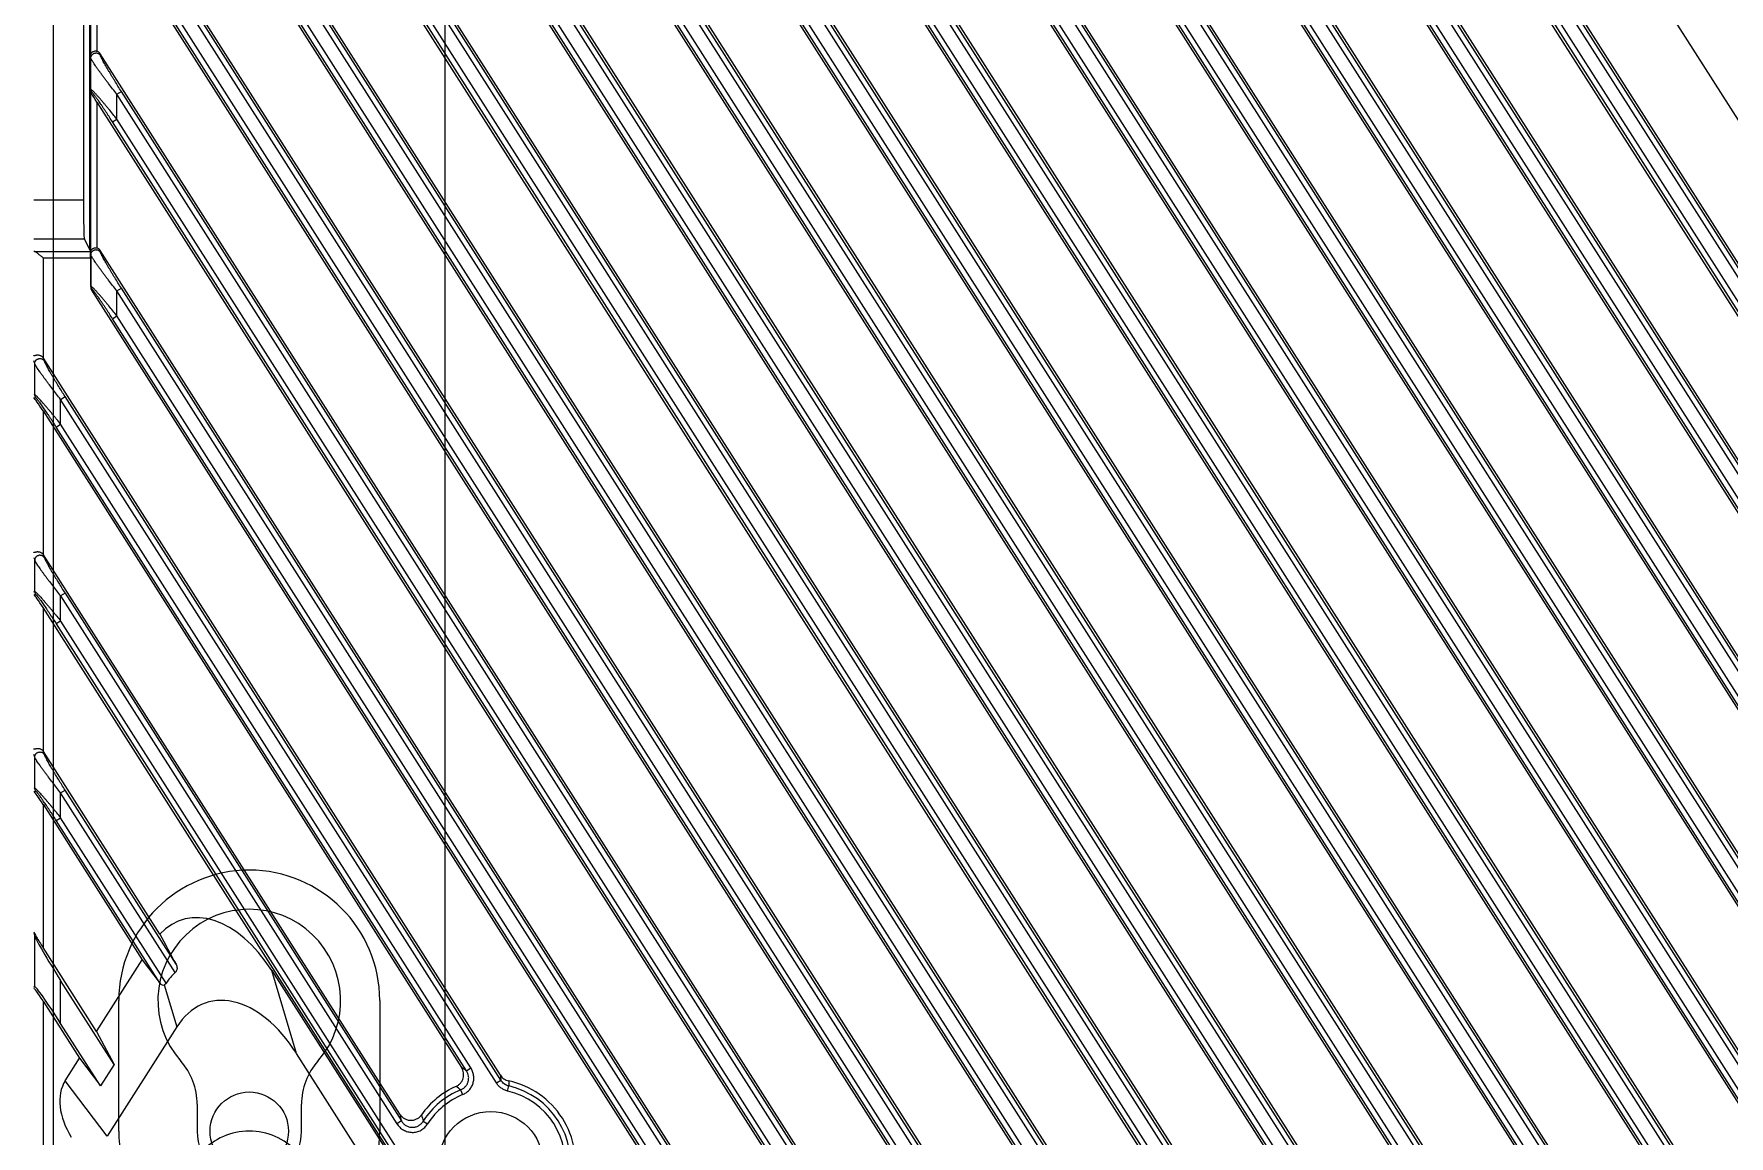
# Model space of a CAD drawing. Header units: millimetres. Extents: x 562 to 17351, y 2396 to 6995.
# Drawn here: x 14538.8 to 14668.7, y 4908.3 to 4992.8 of the extents above; entities that cross this region are included whole.
import ezdxf

# ---------------------------------------------------------------- set-up
doc = ezdxf.new("R2010")
doc.units = ezdxf.units.MM

# ---------------------------------------------------------------- blocks, each defined once
blk = doc.blocks.new('DTGCNV')
at = {"color": 7, "linetype": 'Continuous'}
for p, q in [((12719.01, 4978.83), (12910.96, 4677.53)), ((12903.91, 4677.66), (12717.35, 4970.49)), ((12902.32, 4679.06), (12718.67, 4967.34)), ((12902.66, 4679.27), (12719.01, 4967.55)), ((12717.32, 4966.45), (12901.38, 4677.53)), ((12718.33, 4965.21), (12900.77, 4678.84)), ((12718.67, 4965.42), (12901.1, 4679.06)), ((12894.31, 4677.66), (12717.35, 4955.42)), ((12892.72, 4679.06), (12718.67, 4952.26)), ((12893.06, 4679.27), (12719.01, 4952.48)), ((12717.32, 4951.38), (12891.78, 4677.53)), ((12718.67, 4950.35), (12891.5, 4679.06)), ((12718.33, 4950.13), (12891.16, 4678.84)), ((12887.42, 4673.4), (12717.35, 4940.34)), ((12886.2, 4674.96), (12719.01, 4937.4)), ((12717.32, 4936.3), (12884.81, 4673.4)), ((12885.86, 4674.75), (12718.67, 4937.19)), ((12884.3, 4674.53), (12718.33, 4935.06)), ((12884.64, 4674.75), (12718.67, 4935.27)), ((12877.81, 4673.4), (12717.35, 4925.27)), ((12876.26, 4674.75), (12718.67, 4922.11)), ((12876.59, 4674.96), (12719.01, 4922.32)), ((12717.32, 4921.23), (12875.2, 4673.4)), ((12874.7, 4674.53), (12718.33, 4919.98)), ((12875.04, 4674.75), (12718.67, 4920.19)), ((12868.21, 4673.4), (12717.35, 4910.19)), ((12866.65, 4674.75), (12718.67, 4907.04)), ((12866.99, 4674.96), (12719.01, 4907.25)), ((12865.1, 4674.53), (12718.33, 4904.91)), ((12865.43, 4674.75), (12718.67, 4905.12)), ((12721.45, 4899.66), (12865.6, 4673.4)), ((12858.6, 4673.4), (12721.7, 4888.29)), ((12857.38, 4674.96), (12723.32, 4885.41)), ((12721.45, 4884.59), (12853.36, 4677.53)), ((12857.05, 4674.75), (12722.98, 4885.2)), ((12855.49, 4674.53), (12722.64, 4883.07)), ((12855.83, 4674.75), (12722.98, 4883.28)), ((12846.29, 4677.66), (12721.7, 4873.22)), ((12844.7, 4679.06), (12722.98, 4870.12)), ((12845.04, 4679.27), (12723.32, 4870.33)), ((12721.45, 4869.51), (12843.76, 4677.53)), ((12722.64, 4867.99), (12843.14, 4678.84)), ((12722.98, 4868.2), (12843.48, 4679.06)), ((12717.92, 4859.98), (12834.15, 4677.53)), ((12836.68, 4677.66), (12720.44, 4860.12)), ((12719.18, 4858.35), (12833.54, 4678.84)), ((12719.51, 4858.57), (12833.87, 4679.06)), ((12835.09, 4679.06), (12720.73, 4858.57)), ((12835.43, 4679.27), (12721.07, 4858.78)), ((12827.08, 4677.66), (12717.35, 4849.89)), ((12825.49, 4679.06), (12718.67, 4846.73)), ((12825.83, 4679.27), (12719.01, 4846.95)), ((12717.32, 4845.85), (12824.55, 4677.53)), ((12718.33, 4844.6), (12823.93, 4678.84)), ((12718.67, 4844.82), (12824.27, 4679.06)), ((12817.47, 4677.66), (12717.35, 4834.81)), ((12815.89, 4679.06), (12718.67, 4831.66)), ((12816.22, 4679.27), (12719.01, 4831.87)), ((12717.32, 4830.77), (12814.94, 4677.53)), ((12718.67, 4829.74), (12814.67, 4679.06)), ((12718.33, 4829.53), (12814.33, 4678.84)), ((12810.58, 4673.4), (12717.35, 4819.74)), ((12809.03, 4674.75), (12718.67, 4816.58)), ((12809.36, 4674.96), (12719.01, 4816.8)), ((12717.32, 4815.7), (12807.97, 4673.4)), ((12807.47, 4674.53), (12718.33, 4814.45)), ((12807.81, 4674.75), (12718.67, 4814.67)), ((12720.87, 4807.1), (12720.87, 4767.8)), ((12720.42, 4803.35), (12720.42, 4771.54)), ((12800.98, 4673.4), (12721.7, 4797.84)), ((12720.95, 4794.96), (12720.95, 4782.64)), ((12799.42, 4674.75), (12722.98, 4794.74)), ((12799.76, 4674.96), (12723.32, 4794.96)), ((12721.45, 4794.13), (12721.45, 4782.94)), ((12721.45, 4794.13), (12798.37, 4673.4)), ((12797.87, 4674.53), (12722.64, 4792.61)), ((12798.2, 4674.75), (12722.98, 4792.83)), ((12720.98, 4782.43), (12720.95, 4782.64)), ((12720.98, 4780.01), (12720.98, 4782.43)), ((12721.72, 4782.65), (12721.7, 4782.76)), ((12791.37, 4673.4), (12721.7, 4782.76)), ((12720.95, 4779.88), (12720.98, 4780.01)), ((12720.95, 4779.88), (12720.95, 4767.62)), ((12721.02, 4779.69), (12721.04, 4779.79)), ((12721.45, 4779.06), (12721.45, 4767.87)), ((12721.45, 4779.06), (12788.77, 4673.4)), ((12722.98, 4779.67), (12723.32, 4779.88)), ((12722.98, 4777.75), (12722.98, 4779.67)), ((12789.82, 4674.75), (12722.98, 4779.67)), ((12790.16, 4674.96), (12723.32, 4779.88)), ((12722.64, 4777.54), (12722.98, 4777.75)), ((12788.6, 4674.75), (12722.98, 4777.75)), ((12788.26, 4674.53), (12722.64, 4777.54)), ((12720.42, 4771.54), (12716.62, 4771.54)), ((12720.49, 4768.55), (12716.62, 4768.55)), ((12720.49, 4768.55), (12720.95, 4767.62)), ((12716.66, 4767.62), (12720.95, 4767.62)), ((12720.95, 4767.62), (12720.95, 4767.62)), ((12720.96, 4767.51), (12720.98, 4767.36)), ((12720.98, 4764.93), (12720.98, 4767.36)), ((12721.72, 4767.57), (12721.7, 4767.69)), ((12781.77, 4673.4), (12721.7, 4767.69)), ((12717.32, 4767.12), (12717.32, 4759.48)), ((12717.32, 4767.12), (12720.97, 4767.12)), ((12720.97, 4767.12), (12720.97, 4764.87)), ((12720.98, 4764.93), (12720.97, 4764.87)), ((12721.04, 4764.72), (12721.03, 4764.65)), ((12721.03, 4764.65), (12779.16, 4673.4)), ((12722.98, 4764.59), (12723.32, 4764.81)), ((12780.55, 4674.96), (12723.32, 4764.81)), ((12722.98, 4762.68), (12722.98, 4764.59)), ((12780.22, 4674.75), (12722.98, 4764.59)), ((12722.64, 4762.46), (12722.98, 4762.68)), ((12778.66, 4674.53), (12722.64, 4762.46)), ((12779, 4674.75), (12722.98, 4762.68)), ((12752.36, 4704.49), (12717.35, 4759.44)), ((12717.41, 4759.24), (12717.35, 4759.44)), ((12716.68, 4759.02), (12716.62, 4759.22)), ((12716.68, 4756.63), (12716.68, 4759.02)), ((12716.68, 4756.63), (12716.62, 4756.61)), ((12716.63, 4756.38), (12716.74, 4756.42)), ((12718.67, 4756.28), (12719.01, 4756.5)), ((12718.67, 4754.37), (12718.67, 4756.28)), ((12752.05, 4703.89), (12718.67, 4756.28)), ((12752.38, 4704.1), (12719.01, 4756.5)), ((12717.32, 4755.4), (12717.32, 4744.41)), ((12717.32, 4755.4), (12749.38, 4705.07)), ((12718.33, 4754.15), (12718.67, 4754.37)), ((12750.09, 4705.04), (12718.67, 4754.37)), ((12749.76, 4704.82), (12718.33, 4754.15)), ((12716.62, 4744.15), (12716.68, 4743.95)), ((12716.68, 4741.55), (12716.68, 4743.95)), ((12744.66, 4701.5), (12717.35, 4744.36)), ((12717.35, 4744.36), (12717.41, 4744.16)), ((12716.62, 4741.54), (12716.68, 4741.55)), ((12716.63, 4741.31), (12716.74, 4741.34)), ((12719.01, 4741.42), (12718.67, 4741.21)), ((12719.01, 4741.42), (12744.77, 4700.98)), ((12717.32, 4740.32), (12717.32, 4729.33)), ((12759.95, 4673.4), (12717.32, 4740.32)), ((12718.67, 4739.29), (12718.67, 4741.21)), ((12718.67, 4741.21), (12744.43, 4700.77)), ((12718.67, 4739.29), (12718.33, 4739.08)), ((12718.33, 4739.08), (12759.45, 4674.53)), ((12718.67, 4739.29), (12759.79, 4674.75)), ((12716.68, 4728.87), (12716.62, 4729.07)), ((12716.68, 4726.48), (12716.68, 4728.87)), ((12717.41, 4729.08), (12717.35, 4729.29)), ((12726.27, 4715.29), (12717.35, 4729.29)), ((12716.68, 4726.48), (12716.62, 4726.46)), ((12716.63, 4726.23), (12716.74, 4726.26)), ((12718.67, 4726.13), (12719.01, 4726.34)), ((12718.67, 4724.21), (12718.67, 4726.13)), ((12727.44, 4712.36), (12718.67, 4726.13)), ((12727.51, 4713), (12719.01, 4726.34)), ((12717.32, 4725.25), (12717.32, 4714.27)), ((12717.32, 4725.25), (12724.91, 4713.33)), ((12718.33, 4724), (12718.67, 4724.21)), ((12726.29, 4711.51), (12718.33, 4724)), ((12726.74, 4711.54), (12718.67, 4724.21)), ((12716.62, 4715.36), (12716.68, 4715.16)), ((12716.68, 4711.29), (12716.68, 4715.16)), ((12721.42, 4707.83), (12717.32, 4714.27)), ((12721.42, 4707.83), (12724.91, 4713.33)), ((12724.91, 4713.33), (12726.29, 4711.51)), ((12722.77, 4705.3), (12718.67, 4711.74)), ((12718.67, 4708.46), (12718.67, 4711.74)), ((12726.61, 4711.42), (12727.57, 4708.19)), ((12734.85, 4712.51), (12749.4, 4689.67)), ((12736.73, 4706.16), (12734.85, 4712.51)), ((12716.62, 4711.27), (12716.68, 4711.29)), ((12717.32, 4710.17), (12720.11, 4705.79)), ((12717.32, 4710.17), (12717.32, 4698.47)), ((12721.72, 4703.66), (12718.67, 4708.46)), ((12721.42, 4707.83), (12722.77, 4705.3)), ((12727.57, 4708.19), (12722.24, 4699.82)), ((12719.01, 4704.06), (12720.11, 4705.79)), ((12720.11, 4705.79), (12721.72, 4703.66)), ((12722.77, 4705.3), (12721.72, 4703.66)), ((12747.52, 4689.22), (12736.73, 4706.16)), ((12749.76, 4704.82), (12750.09, 4705.04)), ((12722.24, 4699.82), (12719.01, 4704.06)), ((12752.05, 4703.89), (12752.38, 4704.1)), ((12752.91, 4703.27), (12753, 4703.66)), ((12752.99, 4704.05), (12753, 4703.66)), ((12749.31, 4703.36), (12749.46, 4703)), ((12744.77, 4700.98), (12744.43, 4700.77)), ((12746.45, 4700.96), (12746.78, 4700.75))]:
    blk.add_line(p, q, dxfattribs=at)
for centre, radius in [((12733.12, 4700.2), 3), ((12751.62, 4697.7), 4)]:
    blk.add_circle(centre, radius, dxfattribs=at)
for centre, radius, start, end in [((12721.38, 4780.01), 0.396, 180.208, 212.9741), ((12721.38, 4764.93), 0.396, 180.208, 212.9741), ((12717.08, 4756.63), 0.402, 180.1282, 212.3718), ((12717.08, 4741.56), 0.402, 180.1282, 212.3718), ((12717.08, 4726.48), 0.402, 180.1282, 212.3718), ((12718.78, 4657.72), 56.38, 56.6713, 57.1308), ((12751.62, 4697.7), 6.5, 114.1626, 144.7775), ((12729.48, 4677.26), 32.78, 52.7708, 53.5427), ((12885.55, 4713.9), 133.52, 184.0411, 184.2098), ((12751.62, 4697.7), 6.5, 347.1762, 77.8238), ((12751.62, 4697.7), 6.12, 348.0813, 76.9187), ((12751.62, 4697.7), 6.12, 112.1573, 147.7289), ((12751.62, 4697.7), 5.72, 112.1573, 147.7289), ((12751.62, 4697.7), 5.72, 348.0813, 76.9187), ((12782.89, 4709.17), 39, 191.338, 192.1117), ((12772.7, 4708.7), 27.37, 195.3731, 196.4236)]:
    blk.add_arc(centre, radius, start, end, dxfattribs=at)
for centre, major_axis, ratio, start_param, end_param in [((12721.37, 4782.54), (-0.052, 0.405), 0.97951, -1.123245, -0.349373), ((12721.45, 4778.98), (-0.499, 0.789), 0.046753, -1.496981, -0.460321), ((12720.49, 4771.54), (0, 3), 0.026186, -4.712389, -3.193953), ((12717.32, 4767.63), (0.7, 0), 0.052408, 3.141593, 3.470593), ((12720.95, 4767.12), (0, 0.5), 0.026186, -1.570796, -0.696436), ((12721.37, 4767.47), (-0.052, 0.405), 0.97951, -1.123245, -0.349373), ((12721.37, 4764.87), (0.085, 0.394), 0.992337, -4.49891, -3.92942), ((12717.02, 4759.21), (-0.117, 0.402), 0.954439, -1.274405, -1.134443), ((12717.32, 4755.28), (-0.7, 1.1), 0.046753, -1.496981, -0.118001), ((12717.02, 4744.14), (-0.117, 0.402), 0.954439, -1.274405, -1.134443), ((12717.32, 4740.21), (-0.7, 1.1), 0.046753, -1.496981, -0.118001), ((12717.02, 4729.06), (-0.117, 0.402), 0.954439, -1.274405, -1.134443), ((12717.32, 4725.13), (-0.7, 1.1), 0.046753, -1.496981, -0.118001), ((12730.86, 4706.87), (-2.84, 9.54), 0.602666, -1.127854, 0.341339), ((12717.32, 4714.38), (-0.7, 1.1), 0.046753, 0.073815, 1.644612), ((12729.98, 4709.85), (-13.64, 24.96), 0.023371, 1.337982, 1.431485), ((12718.67, 4712.06), (-1.99, 3.15), 0.046753, 0.161082, 1.644612), ((12726.51, 4711.92), (0, 0.526), 0.63707, -3.839724, -2.813643), ((12731.81, 4703.7), (-2.84, 9.54), 0.602666, 0.29007, 0.4519), ((12717.32, 4710.06), (-0.7, 1.1), 0.046753, -1.496981, 0.073815), ((12718.67, 4708.13), (-1.99, 3.15), 0.046753, -1.496981, -0.013451), ((12732.75, 4700.53), (-2.84, 9.54), 0.602666, -1.127854, 0.481922), ((12722.17, 4701.12), (-2.65, 3.49), 0.684108, 0.247768, 1.451017)]:
    blk.add_ellipse(centre, major_axis=major_axis, ratio=ratio, start_param=start_param, end_param=end_param, dxfattribs=at)
for points, knots in [([(12721.45, 4782.94), (12721.42, 4782.95), (12721.35, 4782.96), (12721.25, 4782.95), (12721.16, 4782.92), (12721.09, 4782.88), (12721.03, 4782.83), (12720.99, 4782.77), (12720.96, 4782.71), (12720.95, 4782.66), (12720.95, 4782.64)], [0, 0, 0, 0, 0.160899, 0.314742, 0.456494, 0.584742, 0.700638, 0.806545, 0.905309, 1, 1, 1, 1]), ([(12720.98, 4782.43), (12720.98, 4782.45), (12720.98, 4782.49), (12721, 4782.56), (12721.02, 4782.61), (12721.06, 4782.67), (12721.1, 4782.71), (12721.15, 4782.75), (12721.21, 4782.79), (12721.27, 4782.81), (12721.33, 4782.82), (12721.39, 4782.83), (12721.46, 4782.82), (12721.52, 4782.8), (12721.58, 4782.78), (12721.63, 4782.74), (12721.68, 4782.7), (12721.7, 4782.66), (12721.72, 4782.65)], [0, 0, 0, 0, 0.061771, 0.123674, 0.185724, 0.247974, 0.310429, 0.373081, 0.435901, 0.498841, 0.561846, 0.62485, 0.687789, 0.750605, 0.813254, 0.8757, 0.937956, 1, 1, 1, 1]), ([(12722.98, 4779.67), (12722.87, 4779.81), (12722.65, 4780.08), (12722.39, 4780.42), (12722.18, 4780.7), (12722.02, 4780.9), (12721.87, 4781.1), (12721.73, 4781.29), (12721.59, 4781.48), (12721.46, 4781.66), (12721.34, 4781.84), (12721.25, 4781.97), (12721.18, 4782.08), (12721.13, 4782.15), (12721.09, 4782.21), (12721.06, 4782.27), (12721.03, 4782.32), (12721.01, 4782.36), (12720.99, 4782.39), (12720.99, 4782.4), (12720.98, 4782.42), (12720.98, 4782.43), (12720.98, 4782.43)], [0, 0, 0, 0, 0.154445, 0.30727, 0.382534, 0.456692, 0.529432, 0.600377, 0.669045, 0.734822, 0.796897, 0.854183, 0.880595, 0.905226, 0.927827, 0.94811, 0.965769, 0.980485, 0.986646, 0.991965, 0.996419, 1, 1, 1, 1]), ([(12723.32, 4779.88), (12723.23, 4780.01), (12723.06, 4780.28), (12722.86, 4780.61), (12722.69, 4780.88), (12722.57, 4781.07), (12722.46, 4781.27), (12722.34, 4781.46), (12722.23, 4781.65), (12722.13, 4781.83), (12722.03, 4782), (12721.95, 4782.15), (12721.89, 4782.25), (12721.85, 4782.33), (12721.82, 4782.4), (12721.79, 4782.46), (12721.76, 4782.52), (12721.74, 4782.57), (12721.73, 4782.6), (12721.72, 4782.62), (12721.72, 4782.63), (12721.72, 4782.64), (12721.72, 4782.65)], [0, 0, 0, 0, 0.147854, 0.294636, 0.367264, 0.439153, 0.510088, 0.579799, 0.647935, 0.714028, 0.777425, 0.83718, 0.86528, 0.891898, 0.916748, 0.939475, 0.959663, 0.976821, 0.984101, 0.990427, 0.995741, 1, 1, 1, 1]), ([(12720.95, 4779.88), (12720.95, 4779.87), (12720.96, 4779.83), (12720.97, 4779.78), (12720.99, 4779.74), (12721.01, 4779.71), (12721.02, 4779.69)], [0, 0, 0, 0, 0.23991, 0.484403, 0.736695, 1, 1, 1, 1]), ([(12722.98, 4777.75), (12722.88, 4777.88), (12722.67, 4778.14), (12722.41, 4778.46), (12722.2, 4778.7), (12722.05, 4778.89), (12721.9, 4779.06), (12721.76, 4779.23), (12721.64, 4779.37), (12721.54, 4779.48), (12721.47, 4779.55), (12721.41, 4779.62), (12721.35, 4779.69), (12721.29, 4779.75), (12721.23, 4779.81), (12721.18, 4779.86), (12721.13, 4779.91), (12721.09, 4779.95), (12721.06, 4779.97), (12721.04, 4779.99), (12721.02, 4780), (12721.01, 4780.01), (12721, 4780.01), (12721, 4780.02), (12720.99, 4780.02), (12720.99, 4780.02), (12720.98, 4780.02), (12720.98, 4780.01), (12720.98, 4780.01), (12720.98, 4780.01)], [0, 0, 0, 0, 0.163599, 0.325517, 0.405208, 0.483611, 0.560291, 0.634699, 0.706102, 0.740385, 0.773533, 0.805367, 0.835691, 0.864271, 0.890851, 0.915138, 0.936821, 0.955575, 0.97109, 0.977548, 0.983108, 0.987753, 0.991491, 0.994362, 0.995508, 0.996494, 0.997369, 0.998198, 1, 1, 1, 1]), ([(12722.64, 4777.54), (12722.56, 4777.66), (12722.45, 4777.84), (12722.29, 4778.09), (12722.17, 4778.27), (12722.05, 4778.45), (12721.93, 4778.62), (12721.82, 4778.8), (12721.7, 4778.97), (12721.61, 4779.1), (12721.53, 4779.21), (12721.48, 4779.29), (12721.42, 4779.36), (12721.37, 4779.43), (12721.32, 4779.5), (12721.27, 4779.56), (12721.23, 4779.62), (12721.19, 4779.67), (12721.15, 4779.72), (12721.12, 4779.75), (12721.1, 4779.77), (12721.09, 4779.78), (12721.07, 4779.79), (12721.07, 4779.8), (12721.06, 4779.8), (12721.05, 4779.8), (12721.05, 4779.8), (12721.05, 4779.8), (12721.05, 4779.8), (12721.04, 4779.8), (12721.04, 4779.8), (12721.04, 4779.79)], [0, 0, 0, 0, 0.15694, 0.235083, 0.312792, 0.389889, 0.466133, 0.541222, 0.614757, 0.686184, 0.720877, 0.754726, 0.78758, 0.819246, 0.849499, 0.878053, 0.90457, 0.928641, 0.949798, 0.96753, 0.974953, 0.981338, 0.986644, 0.990849, 0.993984, 0.99519, 0.9962, 0.997085, 0.997946, 0.99889, 1, 1, 1, 1]), ([(12717.32, 4767.12), (12717.29, 4767.15), (12717.22, 4767.2), (12717.13, 4767.28), (12717.03, 4767.36), (12716.94, 4767.44), (12716.87, 4767.49), (12716.81, 4767.53), (12716.78, 4767.56), (12716.74, 4767.58), (12716.71, 4767.6), (12716.69, 4767.61), (12716.68, 4767.61), (12716.67, 4767.62), (12716.66, 4767.62), (12716.66, 4767.62)], [0, 0, 0, 0, 0.152678, 0.303619, 0.450743, 0.591561, 0.722626, 0.783052, 0.839064, 0.889738, 0.93406, 0.953523, 0.971039, 0.986537, 1, 1, 1, 1]), ([(12720.95, 4767.62), (12720.95, 4767.62), (12720.95, 4767.62), (12720.95, 4767.62), (12720.96, 4767.62), (12720.96, 4767.62), (12720.96, 4767.62), (12720.96, 4767.62)], [0, 0, 0, 0, 0.066209, 0.157985, 0.394508, 0.671959, 1, 1, 1, 1]), ([(12721.45, 4767.87), (12721.42, 4767.87), (12721.36, 4767.88), (12721.27, 4767.87), (12721.2, 4767.86), (12721.15, 4767.83), (12721.1, 4767.81), (12721.05, 4767.78), (12721.02, 4767.73), (12720.99, 4767.7), (12720.98, 4767.67), (12720.97, 4767.65), (12720.96, 4767.63), (12720.96, 4767.62)], [0, 0, 0, 0, 0.156834, 0.308027, 0.44919, 0.515423, 0.578674, 0.696574, 0.804666, 0.855721, 0.904907, 0.952676, 1, 1, 1, 1]), ([(12720.96, 4767.62), (12720.96, 4767.61), (12720.96, 4767.61), (12720.96, 4767.6), (12720.96, 4767.59), (12720.96, 4767.58), (12720.96, 4767.56), (12720.96, 4767.54), (12720.96, 4767.52), (12720.96, 4767.51)], [0, 0, 0, 0, 0.060347, 0.13986, 0.238437, 0.355663, 0.491062, 0.644058, 1, 1, 1, 1]), ([(12720.96, 4767.62), (12720.96, 4767.62), (12720.96, 4767.62), (12720.96, 4767.62), (12720.96, 4767.62), (12720.96, 4767.62), (12720.96, 4767.62)], [0, 0, 0, 0, 0.167711, 0.388179, 0.668062, 1, 1, 1, 1]), ([(12720.98, 4767.36), (12720.98, 4767.38), (12720.98, 4767.42), (12721, 4767.48), (12721.02, 4767.54), (12721.06, 4767.59), (12721.1, 4767.64), (12721.15, 4767.68), (12721.21, 4767.71), (12721.27, 4767.73), (12721.33, 4767.75), (12721.39, 4767.75), (12721.46, 4767.74), (12721.52, 4767.73), (12721.58, 4767.7), (12721.63, 4767.66), (12721.68, 4767.62), (12721.7, 4767.59), (12721.72, 4767.57)], [0, 0, 0, 0, 0.061771, 0.123674, 0.185724, 0.247974, 0.310429, 0.373081, 0.435901, 0.498841, 0.561846, 0.62485, 0.687789, 0.750605, 0.813254, 0.8757, 0.937956, 1, 1, 1, 1]), ([(12722.98, 4764.59), (12722.87, 4764.73), (12722.65, 4765), (12722.39, 4765.35), (12722.18, 4765.62), (12722.02, 4765.82), (12721.87, 4766.02), (12721.73, 4766.22), (12721.59, 4766.41), (12721.46, 4766.59), (12721.34, 4766.76), (12721.25, 4766.9), (12721.18, 4767), (12721.13, 4767.07), (12721.09, 4767.14), (12721.06, 4767.19), (12721.03, 4767.25), (12721.01, 4767.29), (12720.99, 4767.31), (12720.99, 4767.33), (12720.98, 4767.34), (12720.98, 4767.35), (12720.98, 4767.36)], [0, 0, 0, 0, 0.154445, 0.30727, 0.382534, 0.456692, 0.529432, 0.600377, 0.669045, 0.734822, 0.796897, 0.854183, 0.880595, 0.905226, 0.927827, 0.94811, 0.965769, 0.980485, 0.986646, 0.991965, 0.996419, 1, 1, 1, 1]), ([(12723.32, 4764.81), (12723.23, 4764.94), (12723.06, 4765.2), (12722.86, 4765.54), (12722.69, 4765.8), (12722.57, 4766), (12722.46, 4766.19), (12722.34, 4766.38), (12722.23, 4766.57), (12722.13, 4766.75), (12722.03, 4766.93), (12721.95, 4767.07), (12721.89, 4767.18), (12721.85, 4767.25), (12721.82, 4767.32), (12721.79, 4767.39), (12721.76, 4767.45), (12721.74, 4767.49), (12721.73, 4767.52), (12721.72, 4767.54), (12721.72, 4767.56), (12721.72, 4767.57), (12721.72, 4767.57)], [0, 0, 0, 0, 0.147854, 0.294636, 0.367264, 0.439153, 0.510088, 0.579799, 0.647935, 0.714028, 0.777425, 0.83718, 0.86528, 0.891898, 0.916748, 0.939475, 0.959663, 0.976821, 0.984101, 0.990427, 0.995741, 1, 1, 1, 1]), ([(12722.98, 4762.68), (12722.88, 4762.81), (12722.67, 4763.06), (12722.41, 4763.38), (12722.2, 4763.63), (12722.05, 4763.81), (12721.9, 4763.99), (12721.76, 4764.16), (12721.64, 4764.3), (12721.54, 4764.4), (12721.47, 4764.48), (12721.41, 4764.55), (12721.35, 4764.62), (12721.29, 4764.68), (12721.23, 4764.74), (12721.18, 4764.79), (12721.13, 4764.83), (12721.09, 4764.87), (12721.06, 4764.9), (12721.04, 4764.92), (12721.02, 4764.93), (12721.01, 4764.93), (12721, 4764.94), (12721, 4764.94), (12720.99, 4764.94), (12720.99, 4764.94), (12720.98, 4764.94), (12720.98, 4764.94), (12720.98, 4764.93), (12720.98, 4764.93)], [0, 0, 0, 0, 0.163599, 0.325517, 0.405208, 0.483611, 0.560291, 0.634699, 0.706102, 0.740385, 0.773533, 0.805367, 0.835691, 0.864271, 0.890851, 0.915138, 0.936821, 0.955575, 0.97109, 0.977548, 0.983108, 0.987753, 0.991491, 0.994362, 0.995508, 0.996494, 0.997369, 0.998198, 1, 1, 1, 1]), ([(12722.64, 4762.46), (12722.56, 4762.59), (12722.45, 4762.77), (12722.29, 4763.01), (12722.17, 4763.19), (12722.05, 4763.37), (12721.93, 4763.55), (12721.82, 4763.72), (12721.7, 4763.89), (12721.61, 4764.03), (12721.53, 4764.13), (12721.48, 4764.21), (12721.42, 4764.28), (12721.37, 4764.36), (12721.32, 4764.42), (12721.27, 4764.49), (12721.23, 4764.54), (12721.19, 4764.6), (12721.15, 4764.64), (12721.12, 4764.67), (12721.1, 4764.69), (12721.09, 4764.71), (12721.07, 4764.72), (12721.07, 4764.72), (12721.06, 4764.73), (12721.05, 4764.73), (12721.05, 4764.73), (12721.05, 4764.73), (12721.05, 4764.72), (12721.04, 4764.72), (12721.04, 4764.72), (12721.04, 4764.72)], [0, 0, 0, 0, 0.15694, 0.235083, 0.312792, 0.389889, 0.466133, 0.541222, 0.614757, 0.686184, 0.720877, 0.754726, 0.78758, 0.819246, 0.849499, 0.878053, 0.90457, 0.928641, 0.949798, 0.96753, 0.974953, 0.981338, 0.986644, 0.990849, 0.993984, 0.99519, 0.9962, 0.997085, 0.997946, 0.99889, 1, 1, 1, 1]), ([(12717.32, 4759.48), (12717.3, 4759.5), (12717.27, 4759.54), (12717.21, 4759.58), (12717.15, 4759.61), (12717.08, 4759.64), (12717.02, 4759.65), (12716.95, 4759.66), (12716.89, 4759.66), (12716.84, 4759.66), (12716.8, 4759.65), (12716.77, 4759.64), (12716.74, 4759.64), (12716.71, 4759.63), (12716.69, 4759.62), (12716.68, 4759.62), (12716.66, 4759.61), (12716.65, 4759.61), (12716.64, 4759.61), (12716.63, 4759.61), (12716.63, 4759.62), (12716.62, 4759.63), (12716.62, 4759.64), (12716.62, 4759.65), (12716.62, 4759.65)], [0, 0, 0, 0, 0.092092, 0.18383, 0.274482, 0.363041, 0.448376, 0.529457, 0.605459, 0.675766, 0.739913, 0.769539, 0.797439, 0.847676, 0.869774, 0.889641, 0.907107, 0.922074, 0.934647, 0.945489, 0.956057, 0.968087, 0.982675, 1, 1, 1, 1]), ([(12716.68, 4759.02), (12716.68, 4759.04), (12716.68, 4759.08), (12716.7, 4759.14), (12716.73, 4759.2), (12716.76, 4759.25), (12716.8, 4759.3), (12716.85, 4759.34), (12716.91, 4759.37), (12716.97, 4759.39), (12717.03, 4759.4), (12717.09, 4759.41), (12717.16, 4759.4), (12717.22, 4759.38), (12717.28, 4759.36), (12717.33, 4759.33), (12717.37, 4759.28), (12717.4, 4759.25), (12717.41, 4759.24)], [0, 0, 0, 0, 0.061113, 0.122614, 0.184534, 0.246921, 0.309743, 0.372936, 0.436398, 0.5, 0.563602, 0.627064, 0.690257, 0.753079, 0.815466, 0.877386, 0.938887, 1, 1, 1, 1]), ([(12718.67, 4756.28), (12718.56, 4756.42), (12718.35, 4756.68), (12718.04, 4757.08), (12717.79, 4757.41), (12717.6, 4757.67), (12717.45, 4757.86), (12717.32, 4758.05), (12717.19, 4758.22), (12717.07, 4758.39), (12716.96, 4758.55), (12716.87, 4758.68), (12716.82, 4758.77), (12716.78, 4758.84), (12716.74, 4758.89), (12716.71, 4758.94), (12716.7, 4758.98), (12716.68, 4759), (12716.68, 4759.02), (12716.68, 4759.02)], [0, 0, 0, 0, 0.151037, 0.300586, 0.447016, 0.518439, 0.588237, 0.655992, 0.721178, 0.783101, 0.840848, 0.893205, 0.916879, 0.938573, 0.958018, 0.974928, 0.989013, 0.994909, 1, 1, 1, 1]), ([(12719.01, 4756.5), (12718.92, 4756.63), (12718.76, 4756.88), (12718.52, 4757.27), (12718.32, 4757.59), (12718.17, 4757.85), (12718.06, 4758.03), (12717.95, 4758.22), (12717.85, 4758.4), (12717.75, 4758.57), (12717.66, 4758.73), (12717.59, 4758.86), (12717.53, 4758.96), (12717.5, 4759.03), (12717.47, 4759.09), (12717.45, 4759.15), (12717.43, 4759.19), (12717.42, 4759.22), (12717.41, 4759.23), (12717.41, 4759.24)], [0, 0, 0, 0, 0.145071, 0.289149, 0.431131, 0.500908, 0.569567, 0.636803, 0.702211, 0.76523, 0.825074, 0.880596, 0.906233, 0.930094, 0.951832, 0.971044, 0.987264, 0.994099, 1, 1, 1, 1]), ([(12716.62, 4756.38), (12716.62, 4756.38), (12716.62, 4756.38), (12716.62, 4756.39), (12716.62, 4756.39), (12716.62, 4756.39), (12716.62, 4756.39), (12716.63, 4756.39), (12716.63, 4756.39), (12716.63, 4756.38), (12716.63, 4756.38)], [0, 0, 0, 0, 0.134296, 0.239838, 0.325336, 0.408088, 0.50825, 0.637794, 0.80127, 1, 1, 1, 1]), ([(12718.67, 4754.37), (12718.57, 4754.49), (12718.42, 4754.68), (12718.22, 4754.93), (12718.07, 4755.11), (12717.92, 4755.29), (12717.77, 4755.47), (12717.62, 4755.64), (12717.48, 4755.81), (12717.34, 4755.97), (12717.21, 4756.12), (12717.1, 4756.24), (12717.02, 4756.32), (12716.96, 4756.38), (12716.91, 4756.44), (12716.86, 4756.49), (12716.82, 4756.53), (12716.78, 4756.57), (12716.75, 4756.59), (12716.73, 4756.61), (12716.71, 4756.62), (12716.7, 4756.62), (12716.69, 4756.63), (12716.68, 4756.63), (12716.68, 4756.63), (12716.68, 4756.63)], [0, 0, 0, 0, 0.159125, 0.238223, 0.316727, 0.394381, 0.470878, 0.545834, 0.61877, 0.689065, 0.755896, 0.818173, 0.847169, 0.874456, 0.899785, 0.922889, 0.943475, 0.96125, 0.975933, 0.982041, 0.987297, 0.991693, 0.995234, 0.997964, 1, 1, 1, 1]), ([(12718.33, 4754.15), (12718.26, 4754.27), (12718.14, 4754.45), (12717.99, 4754.69), (12717.87, 4754.86), (12717.76, 4755.04), (12717.64, 4755.21), (12717.53, 4755.38), (12717.42, 4755.54), (12717.31, 4755.7), (12717.2, 4755.86), (12717.11, 4755.98), (12717.04, 4756.07), (12717, 4756.13), (12716.95, 4756.19), (12716.91, 4756.25), (12716.87, 4756.3), (12716.84, 4756.33), (12716.81, 4756.36), (12716.8, 4756.37), (12716.78, 4756.39), (12716.77, 4756.4), (12716.76, 4756.41), (12716.75, 4756.41), (12716.75, 4756.41), (12716.74, 4756.42), (12716.74, 4756.42), (12716.74, 4756.42)], [0, 0, 0, 0, 0.153079, 0.229318, 0.305164, 0.380451, 0.454965, 0.528436, 0.600519, 0.670738, 0.738434, 0.802663, 0.833068, 0.862042, 0.889307, 0.914531, 0.937321, 0.957232, 0.96596, 0.973791, 0.980669, 0.986547, 0.991394, 0.995199, 0.996723, 0.998012, 1, 1, 1, 1]), ([(12717.32, 4744.41), (12717.3, 4744.43), (12717.27, 4744.46), (12717.21, 4744.5), (12717.15, 4744.54), (12717.08, 4744.56), (12717.02, 4744.58), (12716.95, 4744.58), (12716.89, 4744.59), (12716.84, 4744.58), (12716.8, 4744.57), (12716.77, 4744.57), (12716.74, 4744.56), (12716.71, 4744.55), (12716.69, 4744.55), (12716.68, 4744.54), (12716.66, 4744.54), (12716.65, 4744.54), (12716.64, 4744.54), (12716.63, 4744.54), (12716.63, 4744.55), (12716.62, 4744.55), (12716.62, 4744.57), (12716.62, 4744.57), (12716.62, 4744.58)], [0, 0, 0, 0, 0.092092, 0.18383, 0.274482, 0.363041, 0.448376, 0.529457, 0.605459, 0.675766, 0.739913, 0.769539, 0.797439, 0.847676, 0.869774, 0.889641, 0.907107, 0.922074, 0.934647, 0.945489, 0.956057, 0.968087, 0.982675, 1, 1, 1, 1]), ([(12717.41, 4744.16), (12717.4, 4744.18), (12717.37, 4744.21), (12717.33, 4744.25), (12717.28, 4744.28), (12717.22, 4744.31), (12717.16, 4744.32), (12717.09, 4744.33), (12717.03, 4744.33), (12716.97, 4744.31), (12716.91, 4744.29), (12716.85, 4744.26), (12716.8, 4744.22), (12716.76, 4744.18), (12716.73, 4744.12), (12716.7, 4744.07), (12716.68, 4744.01), (12716.68, 4743.97), (12716.68, 4743.95)], [0, 0, 0, 0, 0.061114, 0.122614, 0.184534, 0.246921, 0.309743, 0.372937, 0.436398, 0.5, 0.563602, 0.627063, 0.690257, 0.753079, 0.815466, 0.877386, 0.938886, 1, 1, 1, 1]), ([(12716.68, 4743.95), (12716.68, 4743.94), (12716.68, 4743.93), (12716.7, 4743.9), (12716.71, 4743.87), (12716.74, 4743.82), (12716.78, 4743.76), (12716.82, 4743.7), (12716.87, 4743.6), (12716.96, 4743.48), (12717.07, 4743.32), (12717.19, 4743.15), (12717.32, 4742.97), (12717.45, 4742.79), (12717.6, 4742.6), (12717.79, 4742.34), (12718.04, 4742.01), (12718.35, 4741.61), (12718.56, 4741.34), (12718.67, 4741.21)], [0, 0, 0, 0, 0.00509, 0.010986, 0.025069, 0.041978, 0.061422, 0.083117, 0.106791, 0.15915, 0.216898, 0.278823, 0.34401, 0.411766, 0.481566, 0.552988, 0.699417, 0.848964, 1, 1, 1, 1]), ([(12717.41, 4744.16), (12717.41, 4744.15), (12717.42, 4744.14), (12717.43, 4744.11), (12717.45, 4744.07), (12717.47, 4744.02), (12717.5, 4743.95), (12717.53, 4743.89), (12717.59, 4743.79), (12717.66, 4743.66), (12717.75, 4743.49), (12717.85, 4743.32), (12717.95, 4743.14), (12718.06, 4742.96), (12718.17, 4742.77), (12718.32, 4742.52), (12718.52, 4742.2), (12718.76, 4741.81), (12718.92, 4741.55), (12719.01, 4741.42)], [0, 0, 0, 0, 0.005901, 0.012735, 0.028952, 0.048163, 0.069902, 0.093761, 0.1194, 0.174923, 0.234768, 0.297789, 0.363198, 0.430435, 0.499095, 0.568871, 0.710853, 0.85493, 1, 1, 1, 1]), ([(12716.62, 4741.31), (12716.62, 4741.31), (12716.62, 4741.31), (12716.62, 4741.31), (12716.62, 4741.31), (12716.62, 4741.31), (12716.62, 4741.31), (12716.63, 4741.31), (12716.63, 4741.31), (12716.63, 4741.31), (12716.63, 4741.31)], [0, 0, 0, 0, 0.134296, 0.239838, 0.325336, 0.408088, 0.50825, 0.637794, 0.80127, 1, 1, 1, 1]), ([(12716.68, 4741.55), (12716.68, 4741.55), (12716.68, 4741.55), (12716.69, 4741.55), (12716.7, 4741.55), (12716.71, 4741.54), (12716.73, 4741.53), (12716.75, 4741.52), (12716.78, 4741.49), (12716.82, 4741.45), (12716.86, 4741.41), (12716.91, 4741.36), (12716.96, 4741.31), (12717.02, 4741.25), (12717.1, 4741.16), (12717.21, 4741.04), (12717.34, 4740.89), (12717.48, 4740.73), (12717.62, 4740.56), (12717.77, 4740.39), (12717.92, 4740.21), (12718.07, 4740.03), (12718.22, 4739.85), (12718.42, 4739.6), (12718.57, 4739.42), (12718.67, 4739.29)], [0, 0, 0, 0, 0.002036, 0.004765, 0.008306, 0.012701, 0.017956, 0.024063, 0.038745, 0.05652, 0.077106, 0.100208, 0.125538, 0.152825, 0.181822, 0.244102, 0.310933, 0.381227, 0.454167, 0.529124, 0.605619, 0.683271, 0.76177, 0.840872, 1, 1, 1, 1]), ([(12716.74, 4741.34), (12716.74, 4741.34), (12716.74, 4741.34), (12716.75, 4741.34), (12716.75, 4741.34), (12716.76, 4741.33), (12716.77, 4741.32), (12716.78, 4741.31), (12716.8, 4741.3), (12716.81, 4741.28), (12716.84, 4741.26), (12716.87, 4741.22), (12716.91, 4741.17), (12716.95, 4741.12), (12717, 4741.06), (12717.04, 4740.99), (12717.11, 4740.9), (12717.2, 4740.78), (12717.31, 4740.63), (12717.42, 4740.47), (12717.53, 4740.3), (12717.64, 4740.13), (12717.76, 4739.96), (12717.87, 4739.79), (12717.99, 4739.61), (12718.14, 4739.37), (12718.26, 4739.2), (12718.33, 4739.08)], [0, 0, 0, 0, 0.001988, 0.003277, 0.004801, 0.008605, 0.013451, 0.019328, 0.026206, 0.034036, 0.042764, 0.062675, 0.085465, 0.110691, 0.137955, 0.166932, 0.197336, 0.261568, 0.329268, 0.399486, 0.471568, 0.545042, 0.619552, 0.694837, 0.77068, 0.84692, 1, 1, 1, 1]), ([(12717.32, 4729.33), (12717.3, 4729.35), (12717.27, 4729.39), (12717.21, 4729.43), (12717.15, 4729.46), (12717.08, 4729.49), (12717.02, 4729.5), (12716.95, 4729.51), (12716.89, 4729.51), (12716.84, 4729.51), (12716.8, 4729.5), (12716.77, 4729.49), (12716.74, 4729.48), (12716.71, 4729.48), (12716.69, 4729.47), (12716.68, 4729.47), (12716.66, 4729.46), (12716.65, 4729.46), (12716.64, 4729.46), (12716.63, 4729.46), (12716.63, 4729.47), (12716.62, 4729.48), (12716.62, 4729.49), (12716.62, 4729.5), (12716.62, 4729.5)], [0, 0, 0, 0, 0.092092, 0.18383, 0.274482, 0.363041, 0.448376, 0.529457, 0.605459, 0.675766, 0.739913, 0.769539, 0.797439, 0.847676, 0.869774, 0.889641, 0.907107, 0.922074, 0.934647, 0.945489, 0.956057, 0.968087, 0.982675, 1, 1, 1, 1]), ([(12716.68, 4728.87), (12716.68, 4728.89), (12716.68, 4728.93), (12716.7, 4728.99), (12716.73, 4729.05), (12716.76, 4729.1), (12716.8, 4729.15), (12716.85, 4729.18), (12716.91, 4729.22), (12716.97, 4729.24), (12717.03, 4729.25), (12717.09, 4729.26), (12717.16, 4729.25), (12717.22, 4729.23), (12717.28, 4729.21), (12717.33, 4729.17), (12717.37, 4729.13), (12717.4, 4729.1), (12717.41, 4729.08)], [0, 0, 0, 0, 0.061113, 0.122614, 0.184534, 0.246921, 0.309743, 0.372936, 0.436398, 0.5, 0.563602, 0.627064, 0.690257, 0.753079, 0.815466, 0.877386, 0.938887, 1, 1, 1, 1]), ([(12718.67, 4726.13), (12718.56, 4726.26), (12718.35, 4726.53), (12718.04, 4726.93), (12717.79, 4727.26), (12717.6, 4727.52), (12717.45, 4727.71), (12717.32, 4727.89), (12717.19, 4728.07), (12717.07, 4728.24), (12716.96, 4728.4), (12716.87, 4728.53), (12716.82, 4728.62), (12716.78, 4728.68), (12716.74, 4728.74), (12716.71, 4728.79), (12716.7, 4728.83), (12716.68, 4728.85), (12716.68, 4728.87), (12716.68, 4728.87)], [0, 0, 0, 0, 0.151037, 0.300586, 0.447016, 0.518439, 0.588237, 0.655992, 0.721178, 0.783101, 0.840848, 0.893205, 0.916879, 0.938573, 0.958018, 0.974928, 0.989013, 0.994909, 1, 1, 1, 1]), ([(12719.01, 4726.34), (12718.92, 4726.47), (12718.76, 4726.73), (12718.52, 4727.12), (12718.32, 4727.44), (12718.17, 4727.69), (12718.06, 4727.88), (12717.95, 4728.07), (12717.85, 4728.24), (12717.75, 4728.42), (12717.66, 4728.58), (12717.59, 4728.71), (12717.53, 4728.81), (12717.5, 4728.88), (12717.47, 4728.94), (12717.45, 4729), (12717.43, 4729.04), (12717.42, 4729.07), (12717.41, 4729.08), (12717.41, 4729.08)], [0, 0, 0, 0, 0.145071, 0.289149, 0.431131, 0.500908, 0.569567, 0.636803, 0.702211, 0.76523, 0.825074, 0.880596, 0.906233, 0.930094, 0.951832, 0.971044, 0.987264, 0.994099, 1, 1, 1, 1]), ([(12716.62, 4726.23), (12716.62, 4726.23), (12716.62, 4726.23), (12716.62, 4726.24), (12716.62, 4726.24), (12716.62, 4726.24), (12716.62, 4726.24), (12716.63, 4726.24), (12716.63, 4726.24), (12716.63, 4726.23), (12716.63, 4726.23)], [0, 0, 0, 0, 0.134285, 0.239811, 0.32531, 0.408071, 0.508221, 0.637767, 0.801257, 1, 1, 1, 1]), ([(12718.67, 4724.21), (12718.57, 4724.34), (12718.42, 4724.53), (12718.22, 4724.78), (12718.07, 4724.96), (12717.92, 4725.14), (12717.77, 4725.32), (12717.62, 4725.49), (12717.48, 4725.66), (12717.34, 4725.82), (12717.21, 4725.97), (12717.1, 4726.09), (12717.02, 4726.17), (12716.96, 4726.23), (12716.91, 4726.29), (12716.86, 4726.34), (12716.82, 4726.38), (12716.78, 4726.42), (12716.75, 4726.44), (12716.73, 4726.46), (12716.71, 4726.47), (12716.7, 4726.47), (12716.69, 4726.48), (12716.68, 4726.48), (12716.68, 4726.48), (12716.68, 4726.48)], [0, 0, 0, 0, 0.159125, 0.238223, 0.316727, 0.394381, 0.470878, 0.545834, 0.61877, 0.689065, 0.755896, 0.818173, 0.847169, 0.874456, 0.899785, 0.922889, 0.943475, 0.96125, 0.975933, 0.982041, 0.987297, 0.991693, 0.995234, 0.997964, 1, 1, 1, 1]), ([(12718.33, 4724), (12718.26, 4724.12), (12718.14, 4724.3), (12717.99, 4724.54), (12717.87, 4724.71), (12717.76, 4724.89), (12717.64, 4725.06), (12717.53, 4725.23), (12717.42, 4725.39), (12717.31, 4725.55), (12717.2, 4725.7), (12717.11, 4725.83), (12717.04, 4725.92), (12717, 4725.98), (12716.95, 4726.04), (12716.91, 4726.1), (12716.87, 4726.15), (12716.84, 4726.18), (12716.81, 4726.21), (12716.8, 4726.22), (12716.78, 4726.24), (12716.77, 4726.25), (12716.76, 4726.26), (12716.75, 4726.26), (12716.75, 4726.26), (12716.74, 4726.26), (12716.74, 4726.27), (12716.74, 4726.26)], [0, 0, 0, 0, 0.153079, 0.229318, 0.305164, 0.380451, 0.454965, 0.528436, 0.600519, 0.670738, 0.738434, 0.802663, 0.833068, 0.862042, 0.889307, 0.914531, 0.937321, 0.957232, 0.96596, 0.973791, 0.980669, 0.986547, 0.991394, 0.995199, 0.996723, 0.998012, 1, 1, 1, 1]), ([(12727.51, 4713), (12727.53, 4712.95), (12727.57, 4712.85), (12727.59, 4712.71), (12727.58, 4712.6), (12727.55, 4712.51), (12727.51, 4712.43), (12727.47, 4712.38), (12727.44, 4712.36)], [0, 0, 0, 0, 0.227078, 0.464087, 0.589087, 0.719873, 0.857282, 1, 1, 1, 1]), ([(12726.74, 4711.54), (12726.73, 4711.51), (12726.69, 4711.47), (12726.64, 4711.43), (12726.61, 4711.42)], [0, 0, 0, 0, 0.513569, 1, 1, 1, 1]), ([(12748.96, 4703.63), (12749.02, 4703.66), (12749.15, 4703.73), (12749.3, 4703.87), (12749.43, 4704.05), (12749.51, 4704.25), (12749.54, 4704.46), (12749.54, 4704.68), (12749.48, 4704.88), (12749.42, 4705.01), (12749.38, 4705.07)], [0, 0, 0, 0, 0.125002, 0.249996, 0.374989, 0.499982, 0.624978, 0.749979, 0.874984, 1, 1, 1, 1]), ([(12749.46, 4703), (12749.51, 4703.02), (12749.6, 4703.06), (12749.73, 4703.14), (12749.85, 4703.23), (12749.96, 4703.34), (12750.06, 4703.46), (12750.14, 4703.59), (12750.21, 4703.72), (12750.26, 4703.87), (12750.3, 4704.02), (12750.32, 4704.17), (12750.32, 4704.32), (12750.31, 4704.47), (12750.28, 4704.62), (12750.23, 4704.77), (12750.17, 4704.91), (12750.12, 4705), (12750.09, 4705.04)], [0, 0, 0, 0, 0.062496, 0.125, 0.187497, 0.249996, 0.312495, 0.374993, 0.437492, 0.499991, 0.56249, 0.624989, 0.687489, 0.749989, 0.81249, 0.874989, 0.9375, 1, 1, 1, 1]), ([(12749.31, 4703.36), (12749.34, 4703.38), (12749.41, 4703.41), (12749.51, 4703.46), (12749.59, 4703.53), (12749.67, 4703.61), (12749.74, 4703.69), (12749.8, 4703.78), (12749.85, 4703.88), (12749.89, 4703.99), (12749.91, 4704.09), (12749.92, 4704.2), (12749.93, 4704.31), (12749.91, 4704.46), (12749.86, 4704.63), (12749.8, 4704.76), (12749.76, 4704.82)], [0, 0, 0, 0, 0.062516, 0.125059, 0.18761, 0.250176, 0.312748, 0.375323, 0.437895, 0.500458, 0.56301, 0.625545, 0.688062, 0.750558, 0.875309, 1, 1, 1, 1]), ([(12752.91, 4703.27), (12752.83, 4703.29), (12752.65, 4703.35), (12752.42, 4703.49), (12752.21, 4703.67), (12752.1, 4703.81), (12752.05, 4703.89)], [0, 0, 0, 0, 0.249994, 0.49997, 0.749958, 1, 1, 1, 1]), ([(12752.36, 4704.49), (12752.39, 4704.44), (12752.47, 4704.33), (12752.62, 4704.2), (12752.8, 4704.11), (12752.92, 4704.07), (12752.99, 4704.05)], [0, 0, 0, 0, 0.250015, 0.500013, 0.750005, 1, 1, 1, 1]), ([(12753, 4703.66), (12752.94, 4703.67), (12752.82, 4703.71), (12752.65, 4703.81), (12752.5, 4703.94), (12752.42, 4704.05), (12752.38, 4704.1)], [0, 0, 0, 0, 0.250152, 0.500188, 0.750122, 1, 1, 1, 1]), ([(12744.66, 4701.5), (12744.68, 4701.47), (12744.73, 4701.4), (12744.81, 4701.31), (12744.9, 4701.23), (12745.01, 4701.16), (12745.11, 4701.11), (12745.23, 4701.06), (12745.35, 4701.04), (12745.47, 4701.03), (12745.59, 4701.03), (12745.71, 4701.05), (12745.83, 4701.08), (12745.94, 4701.13), (12746.05, 4701.19), (12746.15, 4701.26), (12746.23, 4701.35), (12746.28, 4701.41), (12746.31, 4701.45)], [0, 0, 0, 0, 0.062496, 0.125005, 0.187502, 0.250003, 0.312503, 0.375004, 0.437504, 0.500003, 0.562502, 0.625002, 0.687501, 0.75, 0.8125, 0.874996, 0.937504, 1, 1, 1, 1]), ([(12744.77, 4700.98), (12744.79, 4700.95), (12744.84, 4700.88), (12744.92, 4700.79), (12745.02, 4700.7), (12745.12, 4700.63), (12745.23, 4700.57), (12745.35, 4700.53), (12745.48, 4700.5), (12745.6, 4700.49), (12745.73, 4700.5), (12745.85, 4700.52), (12745.97, 4700.56), (12746.09, 4700.61), (12746.19, 4700.68), (12746.29, 4700.77), (12746.38, 4700.86), (12746.42, 4700.93), (12746.45, 4700.96)], [0, 0, 0, 0, 0.06236, 0.124747, 0.187159, 0.249602, 0.312077, 0.374583, 0.437117, 0.499674, 0.562246, 0.624826, 0.687404, 0.74997, 0.812518, 0.87504, 0.937538, 1, 1, 1, 1]), ([(12744.43, 4700.77), (12744.46, 4700.72), (12744.53, 4700.63), (12744.65, 4700.5), (12744.78, 4700.38), (12744.93, 4700.29), (12745.09, 4700.21), (12745.25, 4700.15), (12745.43, 4700.12), (12745.6, 4700.1), (12745.78, 4700.11), (12745.95, 4700.14), (12746.12, 4700.2), (12746.28, 4700.27), (12746.42, 4700.37), (12746.56, 4700.48), (12746.68, 4700.61), (12746.75, 4700.7), (12746.78, 4700.75)], [0, 0, 0, 0, 0.062501, 0.125004, 0.187504, 0.250005, 0.312504, 0.375003, 0.437502, 0.5, 0.562497, 0.624995, 0.687493, 0.749992, 0.812491, 0.874991, 0.937497, 1, 1, 1, 1])]:
    blk.add_open_spline(points, degree=3, knots=knots, dxfattribs=at)
blk = doc.blocks.new('*U61')
blk.add_blockref('DTGCNV', (-13016.62, -4845.2))
blk = doc.blocks.new('*U62')
at = {"color": 0, "linetype": 'ByBlock', "lineweight": -2, "transparency": 16777216}
blk.add_blockref('*U61', (2400, 1012.5), dxfattribs=at)
blk = doc.blocks.new('dfx')
at = {"color": 114, "linetype": 'Continuous', "lineweight": -3, "true_color": 0x139b48}
for p, q in [((13125.98, 8283.73), (13125.98, 8771.23)), ((13155.98, 8283.73), (13155.98, 8771.23)), ((13130.98, 8552.73), (13130.98, 8562.73)), ((13150.98, 8562.73), (13150.98, 8552.73)), ((13136.98, 8554.79), (13136.98, 8552.73)), ((13144.98, 8552.73), (13144.98, 8554.79))]:
    blk.add_line(p, q, dxfattribs=at)
for centre, radius, start, end in [((13140.98, 8562.73), 10, 0, 180), ((13140.98, 8562.73), 7, 318.5904, 221.4096), ((13131.98, 8554.79), 5, 0, 41.4096), ((13149.98, 8554.79), 5, 138.5904, 180), ((13140.98, 8552.73), 10, 180, 0), ((13140.98, 8552.73), 4, 180, 0), ((13140.98, 8547.73), 5, 43.1308, 136.8692)]:
    blk.add_arc(centre, radius, start, end, dxfattribs=at)
blk = doc.blocks.new('*U142')
blk.add_blockref('dfx', (-13416.98, -8530.48))
blk = doc.blocks.new('*U143')
at = {"color": 0, "linetype": 'ByBlock', "lineweight": -2, "transparency": 16777216}
blk.add_blockref('*U142', (2400, 675), dxfattribs=at)

msp = doc.modelspace()

# ---------------------------------------------------------------- block references
for name, p in [('*U62', (12438.816, 4041.217)), ('*U143', (12431.316, 4211.467))]:
    msp.add_blockref(name, p)

doc.saveas('drawing.dxf')
